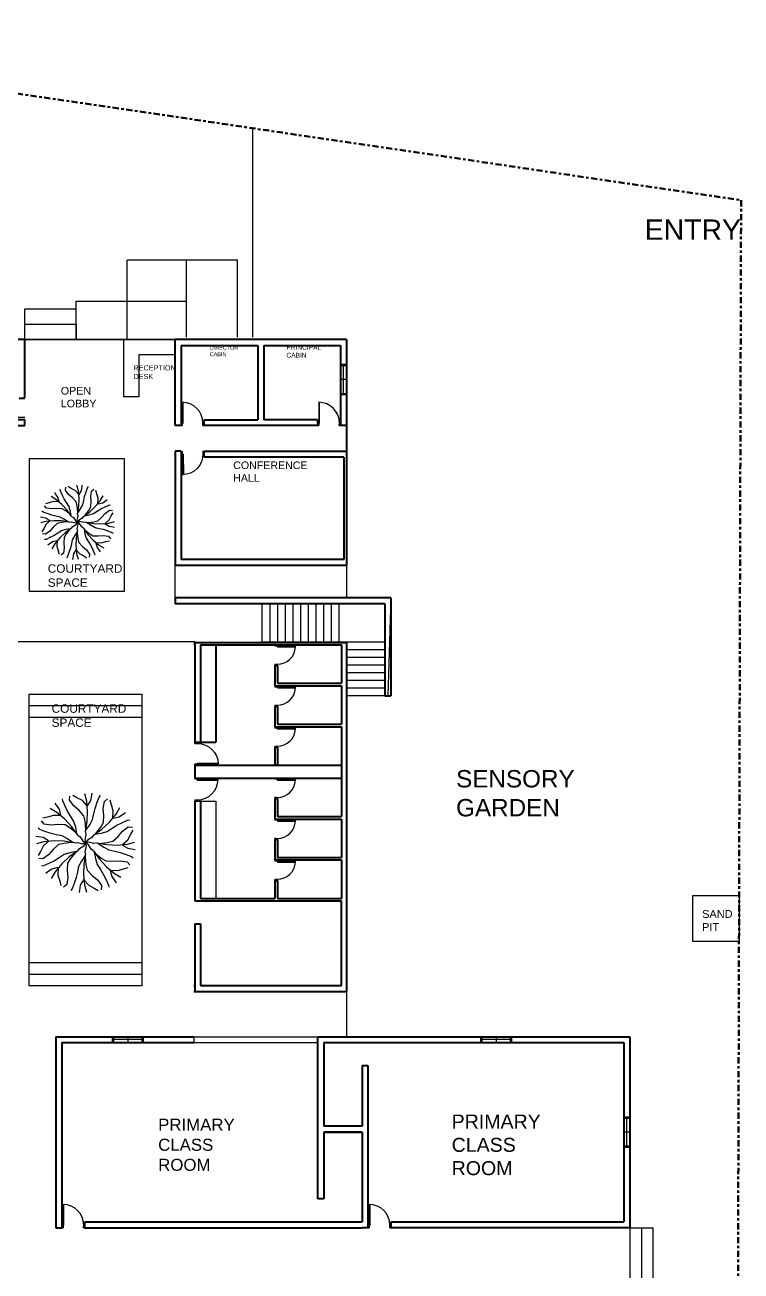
# Model space of a CAD drawing. Header units: metres. Extents: x 9 to 572, y -30 to 1114.
# Drawn here: x 544.38 to 572.36, y 276.84 to 325.52 of the extents above; entities that cross this region are included whole.
import ezdxf

# ---------------------------------------------------------------- set-up
doc = ezdxf.new("R2010")
doc.units = ezdxf.units.M
doc.header["$LTSCALE"] = 0.01
doc.header["$MEASUREMENT"] = 0
doc.linetypes.add('ACAD_ISO04W100', pattern=[30, 24, -3, 0, -3])
for name, color, linetype in [('ARCH', 7, 'Continuous'), ('door space', 1, 'Continuous'), ('ELEVATION', 4, 'Continuous'), ('INBUILD', 81, 'Continuous'), ('PLINTH LINE', 30, 'Continuous'), ('STAIR', 231, 'Continuous'), ('TEXT', 141, 'Continuous'), ('WINDOW', 10, 'Continuous')]:
    doc.layers.add(name, color=color, linetype=linetype)
doc.layers.add('SITE BOUNDARY', color=6, linetype='ACAD_ISO04W100', lineweight=60)
doc.layers.add('WALL', color=2, linetype='Continuous', lineweight=40)
doc.styles.get("Standard").update_dxf_attribs({"font": 'arial.ttf'})

# ---------------------------------------------------------------- blocks, each defined once
blk = doc.blocks.new('BRANCHZ', base_point=(0.5, 0.5))
for p, q in [((0.876, 0.621), (0.934, 0.663)), ((0.934, 0.663), (0.976, 0.659)), ((0.533, 0.508), (0.5, 0.5)), ((0.584, 0.496), (0.533, 0.508)), ((0.721, 0.504), (0.776, 0.517)), ((0.776, 0.517), (0.83, 0.567)), ((0.83, 0.567), (0.876, 0.621)), ((0.876, 0.483), (0.93, 0.533)), ((0.926, 0.488), (1.001, 0.508)), ((0.93, 0.533), (0.959, 0.588)), ((0.959, 0.588), (0.984, 0.629)), ((0.613, 0.5), (0.584, 0.496)), ((0.613, 0.5), (0.717, 0.483)), ((0.629, 0.496), (0.684, 0.458)), ((0.642, 0.496), (0.721, 0.504)), ((0.684, 0.458), (0.738, 0.429)), ((0.717, 0.483), (0.821, 0.479)), ((0.738, 0.429), (0.796, 0.416)), ((0.796, 0.416), (0.851, 0.404)), ((0.821, 0.479), (0.926, 0.488)), ((0.851, 0.404), (0.913, 0.383)), ((0.876, 0.479), (0.93, 0.446)), ((0.913, 0.383), (0.967, 0.362)), ((0.93, 0.446), (0.984, 0.437)), ((0.984, 0.437), (1.005, 0.433)), ((0.967, 0.362), (0.984, 0.35))]:
    blk.add_line(p, q)
blk = doc.blocks.new('TREE-16')
at = {"xscale": 120, "yscale": 120, "zscale": 120}
for rotation in [134.9999999999999, 90, 44.99999999999985, 180, 224.9999999999999, 270, 314.9999999999998]:
    blk.add_blockref('BRANCHZ', (0, 0), dxfattribs=dict(at, rotation=rotation))
blk.add_blockref('BRANCHZ', (0, 0), dxfattribs=at)

msp = doc.modelspace()

# ---------------------------------------------------------------- linework, layer by layer
msp.add_line((556.939, 301.404), (553.639, 301.404))
at = {"layer": 'ARCH', "color": 32}
for p, q in [((554.239, 301.296), (554.139, 301.296)), ((554.139, 301.296), (554.139, 301.246)), ((554.199, 301.246), (554.139, 301.246)), ((554.239, 301.251), (554.199, 301.251)), ((554.199, 301.246), (554.199, 301.251)), ((554.239, 301.251), (554.239, 301.296)), ((554.139, 300.546), (554.199, 300.546)), ((554.139, 300.546), (554.139, 300.496)), ((554.139, 300.496), (554.239, 300.496)), ((554.199, 300.541), (554.199, 300.546)), ((554.199, 300.541), (554.239, 300.541)), ((554.239, 300.496), (554.239, 300.541)), ((554.239, 299.696), (554.139, 299.696)), ((554.139, 299.696), (554.139, 299.646)), ((554.199, 299.646), (554.139, 299.646)), ((554.239, 299.651), (554.199, 299.651)), ((554.199, 299.646), (554.199, 299.651)), ((554.239, 299.651), (554.239, 299.696)), ((554.139, 298.946), (554.199, 298.946)), ((554.139, 298.946), (554.139, 298.896)), ((554.139, 298.896), (554.239, 298.896)), ((554.199, 298.941), (554.199, 298.946)), ((554.199, 298.941), (554.239, 298.941)), ((554.239, 298.896), (554.239, 298.941)), ((554.238, 298.094), (554.138, 298.094)), ((554.138, 298.094), (554.138, 298.044)), ((554.198, 298.044), (554.138, 298.044)), ((554.238, 298.049), (554.198, 298.049)), ((554.198, 298.044), (554.198, 298.049)), ((554.238, 298.049), (554.238, 298.094)), ((554.138, 297.344), (554.198, 297.344)), ((554.138, 297.344), (554.138, 297.294)), ((554.138, 297.294), (554.238, 297.294)), ((554.198, 297.339), (554.198, 297.344)), ((554.198, 297.339), (554.238, 297.339)), ((554.238, 297.294), (554.238, 297.339)), ((554.238, 296.097), (554.138, 296.097)), ((554.138, 296.097), (554.138, 296.047)), ((554.198, 296.047), (554.138, 296.047)), ((554.238, 296.052), (554.198, 296.052)), ((554.198, 296.047), (554.198, 296.052)), ((554.238, 296.052), (554.238, 296.097)), ((554.138, 295.347), (554.198, 295.347)), ((554.138, 295.347), (554.138, 295.297)), ((554.138, 295.297), (554.238, 295.297)), ((554.198, 295.342), (554.198, 295.347)), ((554.198, 295.342), (554.238, 295.342)), ((554.238, 295.297), (554.238, 295.342)), ((554.239, 294.495), (554.139, 294.495)), ((554.139, 294.495), (554.139, 294.445)), ((554.199, 294.445), (554.139, 294.445)), ((554.239, 294.45), (554.199, 294.45)), ((554.199, 294.445), (554.199, 294.45)), ((554.239, 294.45), (554.239, 294.495)), ((554.139, 293.745), (554.199, 293.745)), ((554.139, 293.745), (554.139, 293.695)), ((554.139, 293.695), (554.239, 293.695)), ((554.199, 293.74), (554.199, 293.745)), ((554.199, 293.74), (554.239, 293.74)), ((554.239, 293.695), (554.239, 293.74)), ((554.239, 292.896), (554.139, 292.896)), ((554.139, 292.896), (554.139, 292.846)), ((554.199, 292.846), (554.139, 292.846)), ((554.239, 292.851), (554.199, 292.851)), ((554.199, 292.846), (554.199, 292.851)), ((554.239, 292.851), (554.239, 292.896)), ((554.139, 292.146), (554.199, 292.146)), ((554.139, 292.146), (554.139, 292.096)), ((554.139, 292.096), (554.239, 292.096)), ((554.199, 292.141), (554.199, 292.146)), ((554.199, 292.141), (554.239, 292.141)), ((554.239, 292.096), (554.239, 292.141))]:
    msp.add_line(p, q, dxfattribs=at)
for points in [[(554.949, 301.216), (554.949, 301.251), (554.239, 301.251), (554.239, 301.216)], [(554.949, 299.616), (554.949, 299.651), (554.239, 299.651), (554.239, 299.616)], [(554.948, 298.014), (554.948, 298.049), (554.238, 298.049), (554.238, 298.014)], [(554.948, 296.017), (554.948, 296.052), (554.238, 296.052), (554.238, 296.017)], [(554.949, 294.415), (554.949, 294.45), (554.239, 294.45), (554.239, 294.415)], [(554.949, 292.816), (554.949, 292.851), (554.239, 292.851), (554.239, 292.816)]]:
    msp.add_lwpolyline(points, close=True, dxfattribs=at)
at = {"layer": 'ARCH', "color": 40}
for centre in [(554.239, 301.251), (554.239, 299.651), (554.238, 298.049), (554.238, 296.052), (554.239, 294.45), (554.239, 292.851)]:
    msp.add_arc(centre, 0.71, 270, 357.1744, dxfattribs=at)
at = {"layer": 'Defpoints'}
for p, q in [((544.375, 310.946), (544.376, 310.946)), ((550.479, 310.094), (550.479, 310.094)), ((550.479, 310.094), (550.479, 310.094)), ((550.479, 310.094), (550.479, 310.094)), ((553.709, 310.094), (553.708, 310.094)), ((570.476, 291.507), (572.276, 291.507)), ((570.476, 289.707), (570.476, 291.507)), ((572.276, 291.507), (572.276, 289.707)), ((572.276, 289.707), (570.476, 289.707))]:
    msp.add_line(p, q, dxfattribs=at)
at = {"layer": 'door space'}
for p, q in [((550.521, 310.774), (550.521, 309.964)), ((550.556, 309.964), (550.556, 310.774)), ((555.854, 310.774), (555.854, 309.964)), ((555.889, 309.964), (555.889, 310.774)), ((544.376, 310.176), (543.465, 310.176)), ((550.521, 309.964), (550.476, 309.964)), ((550.476, 309.964), (550.476, 309.864)), ((550.476, 309.864), (550.526, 309.864)), ((550.521, 309.964), (550.556, 309.964)), ((550.521, 309.964), (550.521, 309.924)), ((550.526, 309.924), (550.521, 309.924)), ((550.526, 309.924), (550.526, 309.864)), ((551.331, 309.924), (551.326, 309.924)), ((551.326, 309.864), (551.326, 309.924)), ((551.326, 309.864), (551.376, 309.864)), ((551.376, 309.964), (551.331, 309.964)), ((551.331, 309.924), (551.331, 309.964)), ((551.376, 309.864), (551.376, 309.964)), ((555.854, 309.964), (555.809, 309.964)), ((555.809, 309.964), (555.809, 309.864)), ((555.809, 309.864), (555.859, 309.864)), ((555.854, 309.964), (555.889, 309.964)), ((555.854, 309.964), (555.854, 309.924)), ((555.859, 309.924), (555.854, 309.924)), ((555.859, 309.924), (555.859, 309.864)), ((556.664, 309.924), (556.659, 309.924)), ((556.659, 309.864), (556.659, 309.924)), ((556.659, 309.864), (556.709, 309.864)), ((556.709, 309.964), (556.664, 309.964)), ((556.664, 309.924), (556.664, 309.964)), ((556.709, 309.864), (556.709, 309.964)), ((550.478, 308.854), (550.528, 308.854)), ((550.479, 308.754), (550.478, 308.854)), ((550.524, 308.754), (550.479, 308.754)), ((550.524, 308.754), (550.524, 308.794)), ((550.529, 308.794), (550.524, 308.794)), ((550.524, 308.754), (550.559, 308.755)), ((550.532, 307.944), (550.524, 308.754)), ((550.529, 308.794), (550.528, 308.854)), ((550.559, 308.755), (550.567, 307.945)), ((551.328, 308.862), (551.378, 308.863)), ((551.328, 308.862), (551.329, 308.802)), ((551.334, 308.803), (551.329, 308.802)), ((551.334, 308.803), (551.334, 308.763)), ((551.379, 308.763), (551.334, 308.763)), ((551.378, 308.863), (551.379, 308.763)), ((551.009, 297.492), (551.109, 297.493)), ((551.01, 297.442), (551.009, 297.492)), ((551.01, 297.442), (551.07, 297.443)), ((551.07, 297.448), (551.11, 297.448)), ((551.109, 297.493), (551.11, 297.448)), ((551.078, 296.643), (551.018, 296.642)), ((551.018, 296.592), (551.018, 296.642)), ((551.118, 296.593), (551.018, 296.592)), ((551.078, 296.643), (551.078, 296.638)), ((551.118, 296.638), (551.078, 296.638)), ((551.117, 296.673), (551.927, 296.682)), ((551.118, 296.638), (551.117, 296.673)), ((551.928, 296.647), (551.118, 296.638)), ((551.118, 296.638), (551.118, 296.593)), ((551.011, 296.098), (551.011, 296.048)), ((551.111, 296.098), (551.011, 296.098)), ((551.071, 296.048), (551.011, 296.048)), ((551.111, 296.053), (551.071, 296.053)), ((551.071, 296.048), (551.071, 296.053)), ((551.111, 296.053), (551.111, 296.098)), ((551.921, 296.053), (551.111, 296.053)), ((551.111, 296.053), (551.111, 296.018)), ((551.111, 296.018), (551.921, 296.018)), ((551.011, 295.248), (551.011, 295.198)), ((551.011, 295.248), (551.071, 295.248)), ((551.011, 295.198), (551.111, 295.198)), ((551.071, 295.243), (551.071, 295.248)), ((551.071, 295.243), (551.111, 295.243)), ((551.111, 295.198), (551.111, 295.243)), ((545.863, 279.442), (545.863, 278.632)), ((545.898, 278.632), (545.898, 279.442)), ((557.825, 279.442), (557.825, 278.632)), ((557.86, 278.632), (557.86, 279.442)), ((545.863, 278.632), (545.818, 278.632)), ((545.818, 278.632), (545.818, 278.532)), ((545.818, 278.532), (545.868, 278.532)), ((545.863, 278.632), (545.898, 278.632)), ((545.863, 278.632), (545.863, 278.592)), ((545.868, 278.592), (545.863, 278.592)), ((545.868, 278.592), (545.868, 278.532)), ((546.673, 278.592), (546.668, 278.592)), ((546.668, 278.532), (546.668, 278.592)), ((546.668, 278.532), (546.718, 278.532)), ((546.718, 278.632), (546.673, 278.632)), ((546.673, 278.592), (546.673, 278.632)), ((546.718, 278.532), (546.718, 278.632)), ((557.825, 278.632), (557.78, 278.632)), ((557.78, 278.632), (557.78, 278.532)), ((557.78, 278.532), (557.83, 278.532)), ((557.825, 278.632), (557.86, 278.632)), ((557.825, 278.632), (557.825, 278.592)), ((557.83, 278.592), (557.825, 278.592)), ((557.83, 278.592), (557.83, 278.532)), ((558.635, 278.592), (558.63, 278.592)), ((558.63, 278.532), (558.63, 278.592)), ((558.63, 278.532), (558.68, 278.532)), ((558.68, 278.632), (558.635, 278.632)), ((558.635, 278.592), (558.635, 278.632)), ((558.68, 278.532), (558.68, 278.632))]:
    msp.add_line(p, q, dxfattribs=at)
for centre, major_axis in [((550.521, 309.964), (-0.573, 0.573)), ((555.854, 309.964), (-0.573, 0.573)), ((551.111, 296.053), (0.573, 0.573)), ((545.863, 278.632), (-0.573, 0.573)), ((557.825, 278.632), (-0.573, 0.573))]:
    msp.add_ellipse(centre, major_axis=major_axis, ratio=1, start_param=3.926991, end_param=5.497787, dxfattribs=at)
at = {"layer": 'door space', "extrusion": (0, 0, -1)}
for centre, major_axis in [((550.524, 308.754), (-0.567, -0.578)), ((551.118, 296.638), (0.578, -0.567))]:
    msp.add_ellipse(centre, major_axis=major_axis, ratio=1, start_param=3.926991, end_param=5.497787, dxfattribs=at)
at = {"layer": 'ELEVATION'}
for p, q in [((550.249, 313.224), (544.376, 313.224)), ((544.558, 308.585), (548.258, 308.585)), ((544.558, 303.385), (544.558, 308.585)), ((548.258, 308.585), (548.258, 303.385)), ((550.249, 303.134), (550.249, 304.404)), ((556.939, 304.404), (556.939, 303.134)), ((548.258, 303.385), (544.558, 303.385)), ((542.747, 301.424), (551.009, 301.424)), ((551.009, 301.396), (551.009, 301.424)), ((544.541, 299.376), (548.941, 299.376)), ((544.541, 287.976), (544.541, 299.376)), ((548.941, 299.376), (548.941, 287.976)), ((548.941, 287.976), (544.541, 287.976)), ((548.57, 287.976), (548.57, 287.992)), ((556.939, 287.762), (556.939, 285.992))]:
    msp.add_line(p, q, dxfattribs=at)
at = {"layer": 'INBUILD'}
for p, q in [((548.23, 313.224), (548.23, 310.981)), ((550.249, 312.624), (548.83, 312.624)), ((548.83, 312.624), (548.83, 310.981)), ((548.83, 310.981), (548.23, 310.981)), ((551.239, 295.196), (551.839, 295.196)), ((551.839, 295.196), (551.839, 291.396))]:
    msp.add_line(p, q, dxfattribs=at)
at = {"layer": 'PLINTH LINE'}
for p, q in [((539.916, 313.224), (556.939, 313.224)), ((556.939, 313.224), (556.939, 303.134)), ((556.939, 303.134), (558.669, 303.134)), ((558.669, 303.134), (558.554, 299.304)), ((558.554, 299.304), (556.939, 299.304)), ((556.939, 299.304), (556.939, 285.992)), ((556.939, 285.992), (568.01, 285.992)), ((568.01, 285.992), (568.01, 269.072))]:
    msp.add_line(p, q, dxfattribs=at)
at = {"layer": 'SITE BOUNDARY'}
for p, q in [((525.899, 325.515), (572.357, 318.667)), ((572.357, 318.667), (572.173, 253.573))]:
    msp.add_line(p, q, dxfattribs=at)
at = {"layer": 'STAIR'}
for p, q in [((553.276, 313.324), (553.276, 321.479)), ((548.376, 313.224), (548.376, 316.324)), ((552.676, 316.324), (548.376, 316.324)), ((550.676, 316.324), (550.676, 313.324)), ((552.676, 313.324), (552.676, 316.324)), ((546.376, 313.224), (546.376, 314.724)), ((546.376, 314.724), (550.676, 314.724)), ((544.376, 313.224), (544.376, 314.424)), ((544.376, 314.424), (546.376, 314.424)), ((544.376, 313.824), (546.376, 313.824)), ((546.376, 313.824), (546.376, 313.224)), ((553.639, 302.904), (553.639, 301.404)), ((553.939, 302.904), (553.939, 301.404)), ((554.239, 302.904), (554.239, 301.404)), ((554.539, 302.904), (554.539, 301.404)), ((554.839, 302.904), (554.839, 301.404)), ((555.139, 302.904), (555.139, 301.404)), ((555.439, 302.904), (555.439, 301.404)), ((555.739, 302.904), (555.739, 301.404)), ((556.039, 302.904), (556.039, 301.404)), ((556.339, 302.904), (556.339, 301.404)), ((556.639, 302.904), (556.639, 301.404)), ((558.439, 301.404), (556.939, 301.404)), ((558.439, 301.104), (556.939, 301.104)), ((558.439, 300.804), (556.939, 300.804)), ((558.439, 300.504), (556.939, 300.504)), ((558.439, 300.204), (556.939, 300.204)), ((558.439, 299.904), (556.939, 299.904)), ((558.439, 299.604), (556.939, 299.604)), ((544.541, 298.926), (548.941, 298.926)), ((558.439, 299.304), (556.939, 299.304)), ((544.541, 298.476), (548.941, 298.476)), ((548.941, 288.876), (544.541, 288.876)), ((548.941, 288.426), (544.541, 288.426)), ((568.01, 278.532), (568.91, 278.532)), ((568.01, 278.532), (568.01, 276.532)), ((568.46, 278.532), (568.46, 276.532)), ((568.91, 278.532), (568.91, 276.532))]:
    msp.add_line(p, q, dxfattribs=at)
at = {"layer": 'WALL'}
for p, q in [((544.376, 313.23), (539.916, 313.23)), ((544.376, 310.946), (544.376, 313.23)), ((550.249, 309.864), (550.249, 313.224)), ((556.939, 313.224), (550.249, 313.224)), ((556.939, 313.224), (556.939, 304.404)), ((550.479, 312.994), (550.479, 310.094)), ((550.479, 312.994), (553.479, 312.994)), ((553.479, 312.994), (553.479, 310.094)), ((553.709, 312.994), (553.709, 310.094)), ((553.709, 312.994), (556.709, 312.994)), ((556.709, 312.994), (556.709, 309.864)), ((544.146, 310.941), (544.376, 310.941)), ((540.146, 310.1), (544.376, 310.1)), ((544.376, 309.864), (544.376, 310.1)), ((550.478, 310.093), (550.478, 309.863)), ((551.378, 309.863), (551.378, 310.093)), ((551.378, 310.093), (553.479, 310.093)), ((555.809, 310.094), (553.709, 310.094)), ((555.809, 310.094), (555.809, 309.864)), ((542.747, 309.864), (544.376, 309.864)), ((550.478, 309.864), (550.249, 309.864)), ((553.708, 309.864), (551.378, 309.864)), ((555.809, 309.864), (553.708, 309.864)), ((556.939, 309.864), (556.709, 309.864)), ((550.249, 308.864), (550.249, 304.404)), ((550.479, 308.864), (550.249, 308.864)), ((550.479, 308.864), (550.479, 308.634)), ((550.479, 308.634), (550.479, 304.634)), ((550.479, 308.634), (550.479, 308.634)), ((551.379, 308.634), (551.379, 308.864)), ((551.379, 308.864), (556.939, 308.864)), ((556.839, 308.634), (551.379, 308.634)), ((556.839, 308.634), (556.839, 304.634)), ((556.939, 304.404), (550.249, 304.404)), ((556.839, 304.634), (550.479, 304.634)), ((550.249, 303.134), (550.249, 302.904)), ((558.669, 303.134), (550.249, 303.134)), ((558.439, 302.904), (550.249, 302.904)), ((558.439, 302.904), (558.439, 301.104)), ((558.669, 303.134), (558.669, 301.104)), ((551.009, 301.396), (556.939, 301.396)), ((551.009, 301.296), (551.009, 301.396)), ((556.939, 301.396), (556.939, 295.813)), ((551.009, 301.296), (551.009, 297.496)), ((551.239, 301.296), (554.139, 301.296)), ((551.239, 301.296), (551.239, 297.496)), ((551.839, 301.296), (551.839, 297.496)), ((554.139, 301.296), (556.739, 301.296)), ((556.739, 301.296), (556.739, 299.796)), ((558.439, 301.104), (558.439, 299.304)), ((558.669, 301.104), (558.669, 299.304)), ((554.139, 300.496), (554.239, 300.496)), ((554.139, 300.496), (554.139, 299.696)), ((554.239, 300.496), (554.239, 299.796)), ((554.139, 299.696), (556.739, 299.696)), ((554.239, 299.796), (556.739, 299.796)), ((556.739, 299.696), (556.739, 298.196)), ((554.139, 298.896), (554.239, 298.896)), ((554.139, 298.896), (554.139, 298.096)), ((554.239, 298.896), (554.239, 298.196)), ((558.439, 299.304), (558.669, 299.304)), ((554.139, 298.096), (556.739, 298.096)), ((554.239, 298.196), (556.739, 298.196)), ((556.739, 298.096), (556.739, 295.813)), ((551.009, 297.496), (551.839, 297.496)), ((554.139, 297.296), (554.239, 297.296)), ((554.139, 297.296), (554.139, 296.596)), ((554.239, 297.296), (554.239, 296.596)), ((551.009, 296.596), (556.739, 296.596)), ((551.009, 296.596), (551.009, 296.096)), ((551.009, 296.096), (556.739, 296.096)), ((556.739, 296.096), (556.739, 294.596)), ((556.939, 296.096), (556.939, 287.762)), ((551.009, 295.196), (551.009, 291.296)), ((551.239, 295.196), (551.011, 295.196)), ((551.239, 295.196), (551.239, 291.396)), ((551.239, 295.196), (551.239, 291.396)), ((554.139, 295.296), (554.239, 295.296)), ((554.139, 295.296), (554.139, 294.496)), ((554.239, 295.296), (554.239, 294.596)), ((554.239, 294.596), (556.739, 294.596)), ((554.139, 294.496), (556.739, 294.496)), ((556.739, 294.496), (556.739, 292.996)), ((554.139, 293.696), (554.139, 292.896)), ((554.139, 293.695), (554.239, 293.695)), ((554.239, 293.696), (554.239, 292.996)), ((554.239, 292.896), (554.139, 292.896)), ((554.239, 292.996), (556.739, 292.996)), ((554.239, 292.896), (556.739, 292.896)), ((556.739, 292.896), (556.739, 291.396)), ((554.139, 292.096), (554.239, 292.096)), ((554.139, 292.096), (554.139, 291.396)), ((554.239, 292.096), (554.239, 291.396)), ((551.009, 291.296), (556.739, 291.296)), ((551.239, 291.396), (554.139, 291.396)), ((554.239, 291.396), (556.739, 291.396)), ((556.739, 287.992), (556.739, 291.296)), ((551.009, 290.396), (551.239, 290.396)), ((551.009, 290.396), (551.009, 287.762)), ((551.239, 290.396), (551.239, 287.992)), ((550.979, 287.992), (551.009, 287.992)), ((550.979, 287.762), (556.939, 287.762)), ((551.239, 287.992), (556.739, 287.992)), ((556.939, 287.992), (556.939, 287.992)), ((545.59, 285.992), (545.59, 278.532)), ((545.59, 285.992), (550.979, 285.992)), ((545.82, 285.992), (550.979, 285.992)), ((545.82, 285.762), (550.979, 285.762)), ((545.82, 285.762), (545.82, 278.762)), ((547.799, 285.992), (550.979, 285.992)), ((555.82, 285.992), (556.05, 285.992)), ((555.82, 279.662), (555.82, 285.992)), ((556.05, 285.992), (557.78, 285.992)), ((556.05, 285.762), (562.185, 285.762)), ((556.05, 285.762), (556.05, 282.492)), ((557.78, 285.992), (568.01, 285.992)), ((562.185, 285.762), (567.78, 285.762)), ((567.78, 285.762), (567.78, 278.762)), ((568.01, 285.992), (568.01, 278.532)), ((557.55, 284.862), (557.78, 284.862)), ((557.55, 284.862), (557.55, 282.492)), ((557.78, 284.862), (557.78, 278.762)), ((557.55, 282.492), (556.05, 282.492)), ((556.05, 282.262), (556.05, 279.662)), ((556.05, 282.262), (557.55, 282.262)), ((557.55, 282.262), (556.05, 282.262)), ((557.55, 282.262), (557.55, 278.762)), ((556.05, 279.662), (555.82, 279.662)), ((545.59, 278.532), (545.82, 278.532)), ((545.82, 278.762), (545.82, 278.532)), ((546.72, 278.762), (557.55, 278.762)), ((546.72, 278.532), (546.72, 278.762)), ((546.72, 278.532), (557.55, 278.532)), ((557.78, 278.532), (557.55, 278.532)), ((557.78, 278.762), (557.78, 278.532)), ((558.68, 278.532), (558.68, 278.762)), ((558.68, 278.762), (567.78, 278.762)), ((568.01, 278.532), (558.68, 278.532))]:
    msp.add_line(p, q, dxfattribs=at)
at = {"layer": 'WINDOW'}
for p, q in [((556.709, 311.059), (556.709, 312.259)), ((556.709, 312.259), (556.939, 312.259)), ((556.709, 312.209), (556.939, 312.209)), ((556.824, 311.109), (556.824, 312.209)), ((556.939, 312.259), (556.939, 311.059)), ((556.939, 311.659), (556.709, 311.659)), ((556.939, 311.059), (556.939, 311.659)), ((556.939, 311.109), (556.709, 311.109)), ((556.939, 311.059), (556.709, 311.059)), ((547.799, 285.761), (547.799, 285.992)), ((547.799, 285.992), (548.999, 285.992)), ((548.999, 285.762), (547.799, 285.762)), ((547.849, 285.762), (547.849, 285.992)), ((548.949, 285.877), (547.849, 285.877)), ((548.399, 285.992), (548.399, 285.762)), ((548.949, 285.992), (548.949, 285.762)), ((548.999, 285.992), (548.999, 285.762)), ((550.979, 285.992), (550.979, 285.762)), ((550.979, 285.992), (555.82, 285.992)), ((550.979, 285.762), (555.82, 285.762)), ((555.82, 285.762), (555.82, 285.992)), ((562.185, 285.762), (562.185, 285.993)), ((562.185, 285.993), (563.385, 285.993)), ((563.385, 285.763), (562.185, 285.763)), ((562.235, 285.763), (562.235, 285.993)), ((563.335, 285.878), (562.235, 285.878)), ((563.385, 285.993), (562.785, 285.993)), ((562.785, 285.993), (562.785, 285.763)), ((563.335, 285.993), (563.335, 285.763)), ((563.385, 285.993), (563.385, 285.763)), ((567.78, 281.662), (567.78, 282.862)), ((567.78, 282.862), (568.01, 282.862)), ((568.01, 282.862), (568.01, 281.662)), ((567.78, 282.812), (568.01, 282.812)), ((567.895, 281.712), (567.895, 282.812)), ((568.01, 282.262), (567.78, 282.262)), ((568.01, 281.662), (568.01, 282.262)), ((568.01, 281.712), (567.78, 281.712)), ((568.01, 281.662), (567.78, 281.662))]:
    msp.add_line(p, q, dxfattribs=at)

# ---------------------------------------------------------------- block references
at = {"color": 0, "xscale": 0.0320120484411144, "yscale": 0.0320120484411144, "zscale": 0.0320120484411144}
msp.add_blockref('TREE-16', (546.747, 293.561), dxfattribs=at)
at = {"layer": 'Defpoints', "color": 0, "xscale": 0.02393584911099371, "yscale": 0.02393584911099371, "zscale": 0.02393584911099371}
msp.add_blockref('TREE-16', (546.431, 306.089), dxfattribs=at)

# ---------------------------------------------------------------- texts
at = {"layer": 'TEXT', "attachment_point": 1}
for s, width, gutter_width, insert, char_height in [('ENTRY', 0.11373, 3.972, (568.592, 317.915), 0.7944), ('PRINCIPAL CABIN', 0.23737, 0.92, (554.593, 313.013), 0.18405), ('DIRECTOR CABIN', 0.13027, 0.764, (551.598, 312.983), 0.15278), ('RECEPTION DESK ', 0.05156, 1.015, (548.617, 312.222), 0.20292), ('OPEN LOBBY', 0.06937, 1.494, (545.779, 311.374), 0.2988), ('CONFERENCE HALL', 0.15505, 1.483, (552.515, 308.463), 0.29665), ('COURTYARD SPACE', 0.23761, 1.648, (545.269, 304.445), 0.3296), ('COURTYARD SPACE', 0.23761, 1.648, (545.421, 298.976), 0.3296), ('SENSORY GARDEN', 0.46978, 3.391, (561.222, 296.408), 0.67822), ('SAND PIT', 0.03746, 1.531, (570.836, 290.94), 0.3062), ('PRIMARY CLASS ROOM', 0.0195, 2.733, (561.05, 282.953), 0.54657), ('PRIMARY CLASS ROOM', 0.01677, 2.35, (549.583, 282.79), 0.47002)]:
    msp.add_mtext_dynamic_manual_height_columns(s, width=width, gutter_width=gutter_width, heights=[0], dxfattribs=dict(at, insert=insert, char_height=char_height))

doc.saveas('drawing.dxf')
